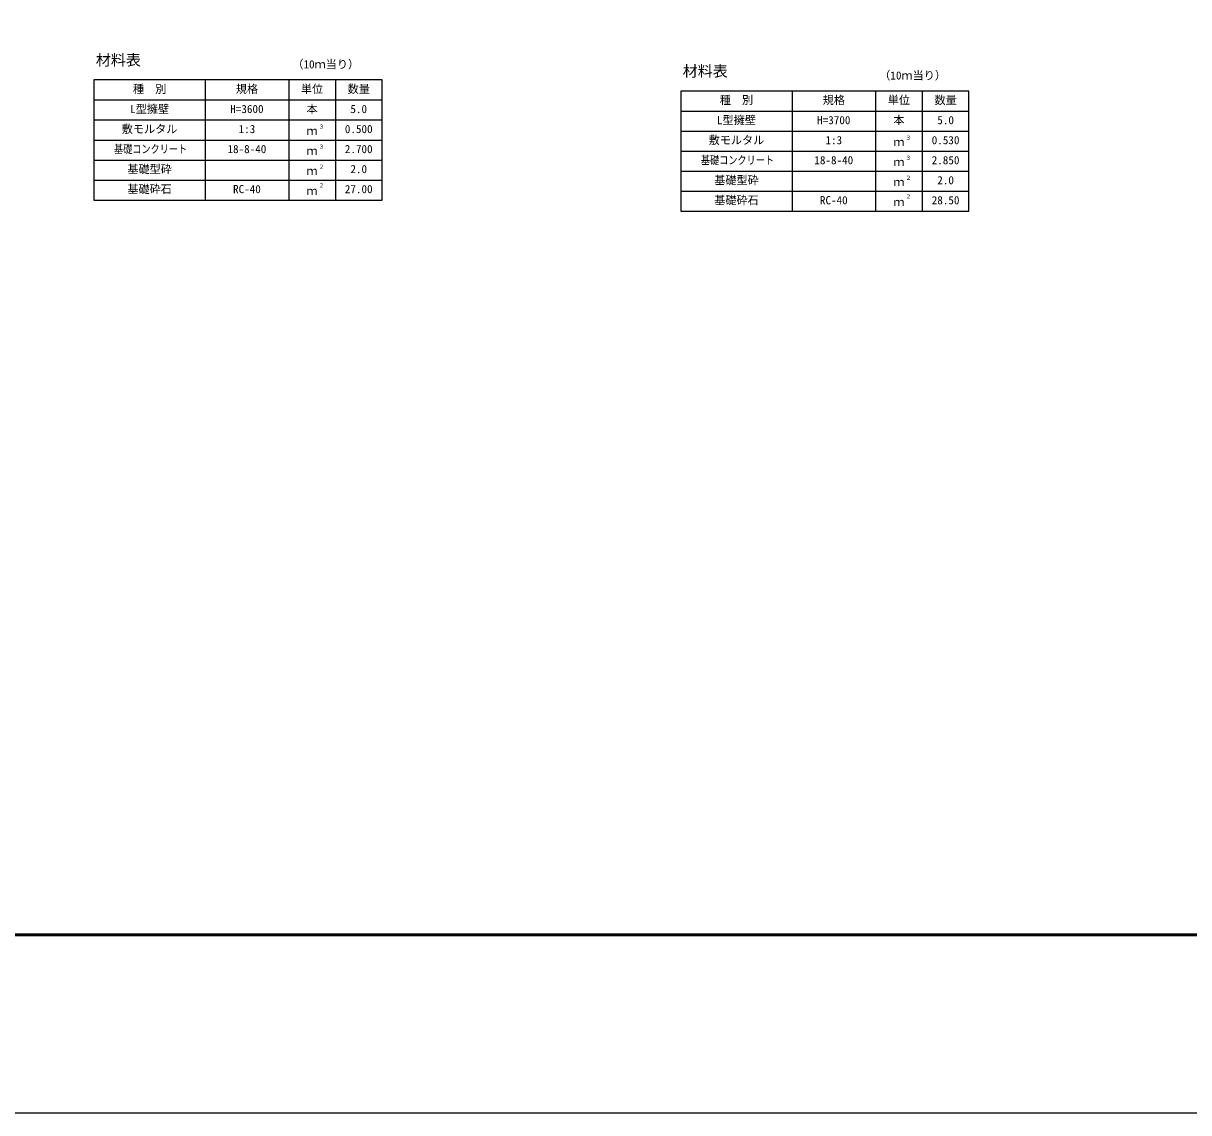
# Model space of a CAD drawing. Units: millimetres, scale not verified. Extents: x -67200 to 67200, y -23760 to 23760.
# Drawn here: x 34307 to 44783, y -23760 to -13967 of the extents above; entities that cross this region are included whole.
import ezdxf
from ezdxf.enums import TextEntityAlignment as Align

# ---------------------------------------------------------------- set-up
doc = ezdxf.new("R2010")
doc.units = ezdxf.units.MM
doc.header["$LTSCALE"] = 80
for name, color, linetype, lineweight in [('0-2_Defpoints', 5, 'Continuous', 25), ('0-4_HYO', 3, 'Continuous', 25), ('0-5_HYO2', 4, 'Continuous', 25), ('0-8_TXT', 7, 'Continuous', 25), ('0-9_WAKU', 3, 'Continuous', 25)]:
    doc.layers.add(name, color=color, linetype=linetype, lineweight=lineweight)
doc.styles.add('ＭＳ ゴシック', font='')
doc.styles.get('ＭＳ ゴシック').set_extended_font_data('MS Gothic')

msp = doc.modelspace()

# ---------------------------------------------------------------- linework, layer by layer
at = {"layer": '0-2_Defpoints'}
msp.add_lwpolyline([(0, -23760), (67200, -23760), (67200, 23760), (0, 23760)], close=True, dxfattribs=at)
at = {"layer": '0-4_HYO'}
for p, q in [((35942.68, -14475.79), (35942.68, -15555.79)), ((36692.68, -14475.79), (36692.68, -15555.79)), ((37112.68, -14475.79), (37112.68, -15555.79)), ((34942.68, -14655.79), (37532.68, -14655.79)), ((41218.04, -14575.79), (41218.04, -15655.79)), ((41968.04, -14575.79), (41968.04, -15655.79)), ((42388.04, -14575.79), (42388.04, -15655.79)), ((40218.04, -14755.79), (42808.04, -14755.79))]:
    msp.add_line(p, q, dxfattribs=at)
for points in [[(34942.68, -15555.79), (37532.68, -15555.79), (37532.68, -14475.79), (34942.68, -14475.79)], [(40218.04, -15655.79), (42808.04, -15655.79), (42808.04, -14575.79), (40218.04, -14575.79)]]:
    msp.add_lwpolyline(points, close=True, dxfattribs=at)
at = {"layer": '0-5_HYO2'}
for p, q in [((34942.68, -14835.79), (37532.68, -14835.79)), ((40218.04, -14935.79), (42808.04, -14935.79)), ((34942.68, -15015.79), (37532.68, -15015.79)), ((40218.04, -15115.79), (42808.04, -15115.79)), ((34942.68, -15195.79), (37532.68, -15195.79)), ((34942.68, -15375.79), (37532.68, -15375.79)), ((40218.04, -15295.79), (42808.04, -15295.79)), ((40218.04, -15475.79), (42808.04, -15475.79))]:
    msp.add_line(p, q, dxfattribs=at)
at = {"layer": '0-9_WAKU', "lineweight": 50}
msp.add_lwpolyline([(1600, -22160), (65600, -22160), (65600, 22160), (1600, 22160)], close=True, dxfattribs=at)

# ---------------------------------------------------------------- texts
at = {"layer": '0-8_TXT', "style": 'ＭＳ ゴシック'}
for s, height, p in [('材料表', 98.97, (34959.35, -14375.79)), ('（10ｍ当り）', 73.31, (36726.01, -14394.13)), ('材料表', 98.97, (40234.7, -14475.79)), ('（10ｍ当り）', 73.31, (42001.37, -14494.13)), ('種\u3000別', 73.31, (35292.68, -14615.79)), ('規格', 73.31, (36217.68, -14615.79)), ('単位', 73.31, (36802.68, -14615.79)), ('数量', 73.31, (37222.68, -14615.79)), ('種\u3000別', 73.31, (40568.04, -14715.79)), ('規格', 73.31, (41493.04, -14715.79)), ('単位', 73.31, (42078.04, -14715.79)), ('数量', 73.31, (42498.04, -14715.79)), ('L型擁壁', 73.31, (35267.68, -14795.79)), ('H=3600', 73.31, (36167.68, -14795.79)), ('本', 73.31, (36852.68, -14795.79)), ('5.0', 73.31, (37247.68, -14795.79)), ('敷モルタル', 73.31, (35192.68, -14975.79)), ('L型擁壁', 73.31, (40543.04, -14895.79)), ('H=3700', 73.31, (41443.04, -14895.79)), ('本', 73.31, (42128.04, -14895.79)), ('5.0', 73.31, (42523.04, -14895.79)), ('1:3', 73.31, (36242.68, -14975.79)), ('ｍ', 73.31, (36852.68, -14992.46)), ('３', 36.66, (36961.92, -14925.18)), ('0.500', 73.31, (37197.68, -14975.79)), ('敷モルタル', 73.31, (40468.04, -15075.79)), ('３', 36.66, (42237.27, -15025.18)), ('18-8-40', 73.31, (36142.68, -15155.79)), ('３', 36.66, (36961.92, -15105.18)), ('2.700', 73.31, (37197.68, -15155.79)), ('1:3', 73.31, (41518.04, -15075.79)), ('ｍ', 73.31, (42128.04, -15092.46)), ('0.530', 73.31, (42473.04, -15075.79)), ('ｍ', 73.31, (36852.68, -15172.46)), ('18-8-40', 73.31, (41418.04, -15255.79)), ('３', 36.66, (42237.27, -15205.18)), ('2.850', 73.31, (42473.04, -15255.79)), ('基礎型砕', 73.31, (35242.68, -15335.79)), ('ｍ', 73.31, (36852.68, -15352.46)), ('２', 36.66, (36961.92, -15285.18)), ('2.0', 73.31, (37247.68, -15335.79)), ('ｍ', 73.31, (42128.04, -15272.46)), ('基礎型砕', 73.31, (40518.04, -15435.79)), ('ｍ', 73.31, (42128.04, -15452.46)), ('２', 36.66, (42237.27, -15385.18)), ('2.0', 73.31, (42523.04, -15435.79)), ('基礎砕石', 73.31, (35242.68, -15515.79)), ('RC-40', 73.31, (36192.68, -15515.79)), ('ｍ', 73.31, (36852.68, -15532.46)), ('２', 36.66, (36961.92, -15451.85)), ('27.00', 73.31, (37197.68, -15515.79)), ('２', 36.66, (42237.27, -15551.85)), ('基礎砕石', 73.31, (40518.04, -15615.79)), ('RC-40', 73.31, (41468.04, -15615.79)), ('ｍ', 73.31, (42128.04, -15632.46)), ('28.50', 73.31, (42473.04, -15615.79))]:
    msp.add_text(s, height=height, dxfattribs=at).set_placement(p, align=Align.BOTTOM_LEFT)
at = {"layer": '0-8_TXT', "style": 'ＭＳ ゴシック', "width": 0.8}
for p in [(35122.68, -15155.79), (40398.04, -15255.79)]:
    msp.add_text('基礎コンクリート', height=73.31, dxfattribs=at).set_placement(p, align=Align.BOTTOM_LEFT)

doc.saveas('drawing.dxf')
